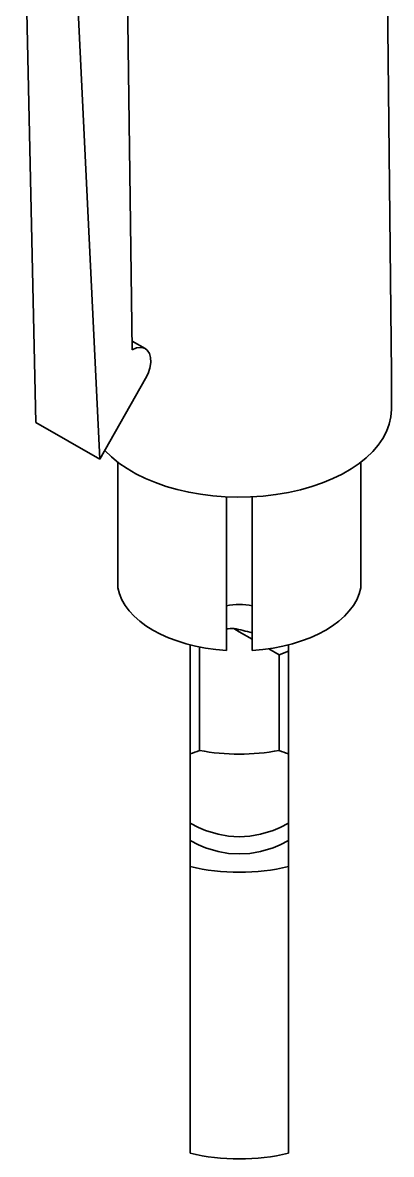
# Model space of a CAD drawing. Extents: x 291 to 1058, y 103 to 772.
# Drawn here: x 697.14 to 711.4, y 612.52 to 656.33 of the extents above; entities that cross this region are included whole.
import ezdxf

# ---------------------------------------------------------------- set-up
doc = ezdxf.new("R2010")
doc.units = 0

msp = doc.modelspace()

# ---------------------------------------------------------------- linework, layer by layer
at = {"color": 7, "lineweight": 35}
for p, q in [((711.118, 670.363), (711.398, 642.767)), ((697.141, 663.983), (697.655, 640.861)), ((701.378, 643.666), (701.109, 664.142)), ((698.988, 662.917), (700.129, 639.432))]:
    msp.add_line(p, q, dxfattribs=at)
at = {"color": 7, "lineweight": 35, "ltscale": 0.014659}
msp.add_line((701.373, 644.007), (701.881, 643.714), dxfattribs=at)
at = {"color": 7, "lineweight": 35, "ltscale": 0.034702}
msp.add_line((711.398, 642.747), (711.398, 641.359), dxfattribs=at)
at = {"color": 7, "lineweight": 35, "ltscale": 0.089639}
msp.add_line((701.896, 642.552), (700.129, 639.432), dxfattribs=at)
at = {"color": 7, "lineweight": 35, "ltscale": 0.035721}
for q in [(697.655, 640.861), (700.129, 639.432)]:
    msp.add_line((698.892, 640.146), q, dxfattribs=at)
at = {"color": 7, "lineweight": 35, "ltscale": 0.121529}
for p, q in [((700.819, 634.457), (700.819, 639.318)), ((710.216, 639.318), (710.216, 634.457))]:
    msp.add_line(p, q, dxfattribs=at)
at = {"color": 7, "lineweight": 35, "ltscale": 0.107094}
msp.add_line((710.216, 635.034), (710.216, 639.318), dxfattribs=at)
at = {"color": 7, "lineweight": 35, "ltscale": 0.148593}
for p, q in [((705.018, 637.976), (705.018, 632.033)), ((706.018, 632.033), (706.018, 637.976))]:
    msp.add_line(p, q, dxfattribs=at)
at = {"color": 7, "lineweight": 35, "ltscale": 0.006216}
msp.add_line((705.518, 632.757), (705.303, 632.881), dxfattribs=at)
at = {"color": 7, "lineweight": 35, "ltscale": 0.014434}
msp.add_line((705.518, 632.757), (706.018, 632.468), dxfattribs=at)
at = {"color": 7, "lineweight": 35, "ltscale": 0.105489}
msp.add_line((703.618, 628.028), (703.618, 632.247), dxfattribs=at)
at = {"color": 7, "lineweight": 35, "ltscale": 0.100198}
msp.add_line((703.975, 628.159), (703.975, 632.167), dxfattribs=at)
at = {"color": 7, "lineweight": 35, "ltscale": 0.01158}
msp.add_line((706.659, 632.098), (707.06, 631.866), dxfattribs=at)
at = {"color": 7, "lineweight": 35, "ltscale": 0.009513}
msp.add_line((707.06, 631.866), (707.418, 631.997), dxfattribs=at)
at = {"color": 7, "lineweight": 35, "ltscale": 0.092693}
msp.add_line((707.06, 628.159), (707.06, 631.866), dxfattribs=at)
at = {"color": 7, "lineweight": 35, "ltscale": 0.00519}
msp.add_line((707.418, 631.997), (707.418, 632.204), dxfattribs=at)
at = {"color": 7, "lineweight": 35, "ltscale": 0.099222}
msp.add_line((707.418, 628.028), (707.418, 631.997), dxfattribs=at)
at = {"color": 7, "lineweight": 35, "ltscale": 0.04763}
msp.add_line((707.418, 628.663), (707.418, 626.757), dxfattribs=at)
at = {"color": 7, "lineweight": 35, "ltscale": 0.067209}
for p, q in [((703.618, 628.028), (703.618, 625.34)), ((707.418, 625.34), (707.418, 628.028))]:
    msp.add_line(p, q, dxfattribs=at)
at = {"color": 7, "lineweight": 35, "ltscale": 0.001044}
msp.add_line((707.418, 627.589), (707.418, 627.63), dxfattribs=at)
at = {"color": 7, "lineweight": 35, "ltscale": 0.020607}
msp.add_line((707.418, 627.589), (707.418, 626.764), dxfattribs=at)
at = {"color": 7, "lineweight": 35, "ltscale": 0.090617}
msp.add_line((707.418, 623.14), (707.418, 626.764), dxfattribs=at)
at = {"color": 7, "lineweight": 35, "ltscale": 0.025632}
msp.add_line((707.418, 626.757), (707.418, 625.732), dxfattribs=at)
at = {"color": 7, "lineweight": 35, "ltscale": 0.026483}
msp.add_line((707.418, 625.732), (707.418, 624.673), dxfattribs=at)
at = {"color": 7, "lineweight": 35, "ltscale": 0.016669}
msp.add_line((703.618, 625.34), (703.618, 624.673), dxfattribs=at)
at = {"color": 7, "lineweight": 35, "ltscale": 0.000917053}
msp.add_line((707.418, 625.388), (707.418, 625.424), dxfattribs=at)
at = {"color": 7, "lineweight": 35, "ltscale": 0.043178}
msp.add_line((707.418, 623.661), (707.418, 625.388), dxfattribs=at)
at = {"color": 7, "lineweight": 35, "ltscale": 0.004349}
for p, q in [((703.618, 624.673), (703.618, 624.499)), ((707.418, 624.499), (707.418, 624.673))]:
    msp.add_line(p, q, dxfattribs=at)
at = {"color": 7, "lineweight": 35, "ltscale": 0.020963}
for p, q in [((703.618, 623.66), (703.618, 624.499)), ((707.418, 623.66), (707.418, 624.499))]:
    msp.add_line(p, q, dxfattribs=at)
at = {"color": 7, "lineweight": 35, "ltscale": 0.277414}
for p, q in [((703.618, 612.564), (703.618, 623.661)), ((707.418, 612.564), (707.418, 623.661))]:
    msp.add_line(p, q, dxfattribs=at)
at = {"color": 7, "lineweight": 35, "ltscale": 0.010039}
msp.add_line((707.418, 623.259), (707.418, 623.66), dxfattribs=at)
at = {"color": 7, "lineweight": 35, "ltscale": 0.012018}
msp.add_line((707.418, 622.778), (707.418, 623.259), dxfattribs=at)
at = {"color": 7, "lineweight": 35, "ltscale": 0.137415}
msp.add_line((707.418, 622.778), (707.418, 617.282), dxfattribs=at)
at = {"color": 7, "lineweight": 35, "ltscale": 0.028041}
msp.add_line((707.418, 622.778), (707.418, 621.656), dxfattribs=at)
at = {"color": 7, "lineweight": 35, "ltscale": 0.029013}
msp.add_line((707.418, 617.282), (707.418, 616.121), dxfattribs=at)
at = {"color": 7, "lineweight": 35, "ltscale": 0.05103}
msp.add_line((707.418, 614.08), (707.418, 616.121), dxfattribs=at)
at = {"color": 7, "lineweight": 35}
for points in [[(701.378, 643.666), (701.545, 643.74), (701.704, 643.762), (701.797, 643.749), (701.881, 643.714)], [(701.881, 643.714), (701.959, 643.653), (702.041, 643.528), (702.087, 643.365), (702.093, 643.173), (702.06, 642.962), (701.993, 642.755), (701.896, 642.552)], [(705.518, 624.818), (705.105, 624.842), (704.699, 624.912), (704.211, 625.06), (703.937, 625.175), (703.618, 625.34)], [(705.518, 624.818), (705.931, 624.842), (706.337, 624.912), (706.824, 625.06), (707.099, 625.175), (707.418, 625.34)], [(705.518, 624.151), (705.105, 624.175), (704.699, 624.245), (704.211, 624.393), (703.937, 624.508), (703.618, 624.673)], [(705.518, 624.151), (705.931, 624.175), (706.337, 624.245), (706.824, 624.393), (707.099, 624.508), (707.418, 624.673)]]:
    msp.add_lwpolyline(points, dxfattribs=at)
for centre, radius, start, end in [((703.312, 622.779), 10.297, 74.7645, 78.8538), ((707.362, 632.196), 0.0565, 8.6742, 54.0187), ((700.809, 636.258), 8.697, 288.844, 291.352), ((705.507, 636.455), 8.437, 259.5402, 270.0739), ((705.529, 636.455), 8.437, 269.9261, 280.4599), ((710.227, 636.258), 8.697, 248.6477, 251.1557)]:
    msp.add_arc(centre, radius, start, end, dxfattribs=at)
for centre, major_axis, start_param, end_param in [((705.518, 642.747), (-5.88, 0), 3.141593, 3.147488), ((705.518, 641.359), (-5.88, 0), 0.486892, 3.141593), ((705.518, 634.745), (-4.725, 0), 0.106019, 1.464778), ((705.518, 634.745), (-4.725, 0), 1.676815, 3.035574), ((705.518, 632.912), (-1.55, 0), 4.383934, 5.040844), ((705.518, 630.911), (-3.42, 0), 4.775404, 4.859118), ((705.518, 626.337), (5.01, 0), 4.323413, 5.101365), ((705.518, 626.337), (5.01, 0), 4.323413, 5.101365), ((705.518, 615.241), (-5.01, 0), 1.18182, 1.959773)]:
    msp.add_ellipse(centre, major_axis=major_axis, ratio=0.57735, start_param=start_param, end_param=end_param, dxfattribs=at)

doc.saveas('drawing.dxf')
